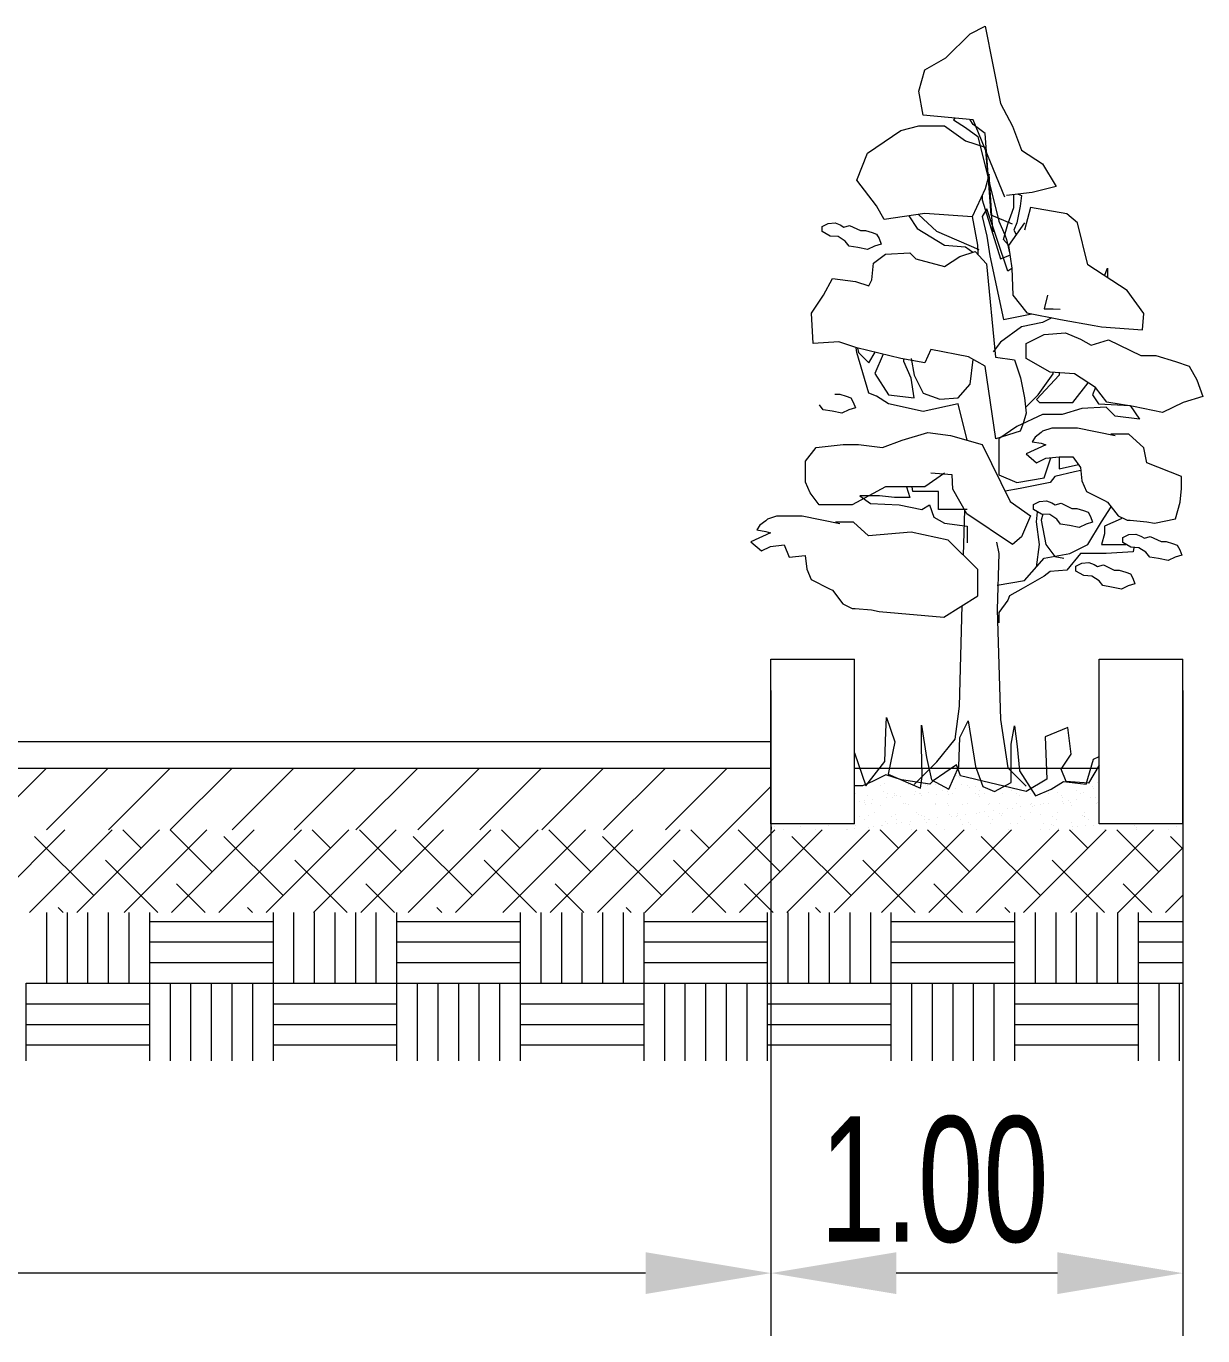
# Model space of a CAD drawing. Header units: millimetres. Extents: x 8819 to 9107, y 8608 to 9040.
# Drawn here: x 8987.75 to 9008.02, y 8680.64 to 8703.19 of the extents above; entities that cross this region are included whole.
import ezdxf

# ---------------------------------------------------------------- set-up
doc = ezdxf.new("R2010")
doc.units = ezdxf.units.MM
doc.layers.add('SECCION CALLES', color=7, linetype='Continuous')
doc.styles.add('STYLUS', font='stylu.ttf')

msp = doc.modelspace()

# ---------------------------------------------------------------- linework, layer by layer
at = {"layer": 'SECCION CALLES', "color": 3, "linetype": 'Continuous', "lineweight": 13}
for p, q in [((9003.595, 8702.647), (9004.012, 8703.063)), ((9004.012, 8703.063), (9004.272, 8703.193)), ((9004.272, 8703.193), (9004.533, 8701.864)), ((9003.231, 8702.439), (9003.595, 8702.647)), ((9003.127, 8702.075), (9003.231, 8702.439)), ((9003.205, 8701.659), (9003.127, 8702.075)), ((9004.533, 8701.864), (9004.741, 8701.473)), ((9004.064, 8701.58), (9003.205, 8701.659)), ((9002.815, 8701.398), (9003.127, 8701.476)), ((9003.127, 8701.476), (9003.569, 8701.476)), ((9003.569, 8701.476), (9003.934, 8701.216)), ((9004.611, 8700.251), (9004.064, 8701.58)), ((9004.741, 8701.473), (9004.897, 8701.057)), ((9002.242, 8701.008), (9002.815, 8701.398)), ((9003.934, 8701.216), (9004.272, 8701.112)), ((9002.06, 8700.54), (9002.242, 8701.008)), ((9004.272, 8701.112), (9004.402, 8699.652)), ((9004.897, 8701.057), (9005.261, 8700.823)), ((9005.261, 8700.823), (9005.496, 8700.433)), ((9002.398, 8700.098), (9002.06, 8700.54)), ((9004.338, 8700.643), (9004.273, 8700.392)), ((9004.402, 8699.652), (9004.338, 8700.643)), ((9004.273, 8700.392), (9004.049, 8699.908)), ((9005.079, 8700.329), (9004.637, 8700.277)), ((9005.496, 8700.433), (9005.079, 8700.329)), ((9002.528, 8699.863), (9002.398, 8700.098)), ((9005.053, 8700.068), (9004.949, 8699.678)), ((9005.678, 8699.964), (9005.053, 8700.068)), ((9003.231, 8699.967), (9002.528, 8699.863)), ((9004.049, 8699.908), (9003.231, 8699.967)), ((9005.86, 8699.808), (9005.678, 8699.964)), ((9001.46, 8699.743), (9001.565, 8699.795)), ((9001.46, 8699.656), (9001.46, 8699.743)), ((9001.6, 8699.578), (9001.46, 8699.656)), ((9001.565, 8699.795), (9001.686, 8699.804)), ((9001.686, 8699.804), (9001.773, 8699.769)), ((9001.773, 8699.769), (9001.834, 8699.734)), ((9001.834, 8699.734), (9001.935, 8699.763)), ((9001.935, 8699.763), (9002.121, 8699.673)), ((9002.121, 8699.673), (9002.208, 8699.673)), ((9002.208, 8699.673), (9002.321, 8699.639)), ((9002.321, 8699.639), (9002.399, 8699.613)), ((9002.399, 8699.613), (9002.443, 8699.534)), ((9004.949, 8699.808), (9004.673, 8699.417)), ((9006.042, 8699.08), (9005.86, 8699.808)), ((9001.739, 8699.569), (9001.6, 8699.578)), ((9001.86, 8699.49), (9001.739, 8699.569)), ((9001.926, 8699.406), (9001.86, 8699.49)), ((9001.86, 8699.49), (9001.86, 8699.49)), ((9002.078, 8699.381), (9001.926, 8699.406)), ((9002.246, 8699.347), (9002.078, 8699.381)), ((9002.365, 8699.404), (9002.246, 8699.347)), ((9002.478, 8699.439), (9002.365, 8699.404)), ((9002.443, 8699.534), (9002.478, 8699.439)), ((9004.673, 8699.417), (9004.729, 8699.026)), ((9002.346, 8699.109), (9002.554, 8699.265)), ((9002.554, 8699.265), (9002.971, 8699.291)), ((9002.971, 8699.291), (9003.075, 8699.187)), ((9003.075, 8699.187), (9003.569, 8699.057)), ((9003.569, 8699.057), (9003.835, 8699.228)), ((9003.835, 8699.228), (9004.096, 8699.312)), ((9004.096, 8699.312), (9004.291, 8699.098)), ((9002.32, 8698.823), (9002.346, 8699.109)), ((9004.291, 8699.098), (9004.45, 8697.491)), ((9004.729, 8699.026), (9004.748, 8698.561)), ((9006.719, 8698.638), (9006.042, 8699.08)), ((9001.487, 8698.563), (9001.643, 8698.849)), ((9001.643, 8698.849), (9002.034, 8698.797)), ((9002.034, 8698.797), (9002.268, 8698.719)), ((9002.268, 8698.719), (9002.32, 8698.823)), ((9001.279, 8698.25), (9001.487, 8698.563)), ((9004.748, 8698.561), (9004.99, 8698.254)), ((9007.005, 8698.247), (9006.719, 8698.638)), ((9001.305, 8697.73), (9001.279, 8698.25)), ((9004.99, 8698.254), (9005.567, 8698.142)), ((9006.979, 8697.961), (9007.005, 8698.247)), ((9005.567, 8698.142), (9006.146, 8698.039)), ((9006.146, 8698.039), (9006.276, 8698.013)), ((9004.975, 8697.727), (9005.287, 8697.883)), ((9005.287, 8697.883), (9005.652, 8697.909)), ((9005.652, 8697.909), (9005.912, 8697.805)), ((9005.912, 8697.805), (9006.094, 8697.701)), ((9006.276, 8698.013), (9006.979, 8697.961)), ((9001.747, 8697.756), (9001.305, 8697.73)), ((9002.06, 8697.652), (9001.747, 8697.756)), ((9002.815, 8697.47), (9002.06, 8697.652)), ((9003.335, 8697.626), (9003.231, 8697.392)), ((9003.986, 8697.496), (9003.335, 8697.626)), ((9004.975, 8697.467), (9004.975, 8697.727)), ((9006.094, 8697.701), (9006.396, 8697.789)), ((9006.396, 8697.789), (9006.953, 8697.519)), ((9003.231, 8697.392), (9002.815, 8697.47)), ((9003.231, 8697.392), (9003.231, 8697.392)), ((9004.272, 8697.34), (9003.986, 8697.496)), ((9004.45, 8697.491), (9004.776, 8697.444)), ((9004.776, 8697.444), (9004.878, 8697.137)), ((9005.391, 8697.233), (9004.975, 8697.467)), ((9006.953, 8697.519), (9007.213, 8697.519)), ((9007.213, 8697.519), (9007.552, 8697.415)), ((9007.552, 8697.415), (9007.786, 8697.337)), ((9004.454, 8696.088), (9004.272, 8697.34)), ((9004.878, 8697.137), (9004.949, 8696.791)), ((9005.808, 8697.207), (9005.391, 8697.233)), ((9006.172, 8696.97), (9005.808, 8697.207)), ((9007.786, 8697.337), (9007.916, 8697.103)), ((9006.368, 8696.719), (9006.172, 8696.97)), ((9006.172, 8696.97), (9006.172, 8696.97)), ((9007.916, 8697.103), (9008.02, 8696.817)), ((9001.482, 8696.588), (9001.417, 8696.672)), ((9001.417, 8696.672), (9001.417, 8696.672)), ((9001.681, 8696.855), (9001.765, 8696.855)), ((9001.765, 8696.855), (9001.878, 8696.82)), ((9001.878, 8696.82), (9001.956, 8696.794)), ((9001.956, 8696.794), (9001.999, 8696.716)), ((9001.999, 8696.716), (9002.034, 8696.62)), ((9004.949, 8696.791), (9004.975, 8696.53)), ((9006.824, 8696.644), (9006.368, 8696.719)), ((9007.682, 8696.712), (9007.327, 8696.542)), ((9008.02, 8696.817), (9007.682, 8696.712)), ((9001.634, 8696.563), (9001.482, 8696.588)), ((9001.802, 8696.529), (9001.634, 8696.563)), ((9001.921, 8696.586), (9001.802, 8696.529)), ((9002.034, 8696.62), (9001.921, 8696.586)), ((9004.975, 8696.53), (9004.923, 8696.348)), ((9007.327, 8696.542), (9006.824, 8696.644)), ((9004.871, 8696.218), (9004.454, 8696.088)), ((9004.923, 8696.348), (9004.871, 8696.218)), ((9005.261, 8696.218), (9005.235, 8696.192)), ((9005.417, 8696.27), (9005.261, 8696.218)), ((9005.496, 8696.27), (9005.417, 8696.27)), ((9005.86, 8696.27), (9005.496, 8696.27)), ((9006.511, 8696.14), (9005.86, 8696.27)), ((9001.357, 8695.935), (9001.825, 8695.987)), ((9001.825, 8695.987), (9002.086, 8695.987)), ((9002.086, 8695.987), (9002.502, 8695.935)), ((9002.502, 8695.935), (9002.841, 8696.065)), ((9002.841, 8696.065), (9003.283, 8696.195)), ((9003.283, 8696.195), (9003.674, 8696.143)), ((9003.674, 8696.143), (9004.22, 8695.987)), ((9004.22, 8695.987), (9004.702, 8695.008)), ((9005.131, 8696.114), (9005.079, 8696.036)), ((9005.079, 8696.036), (9005.235, 8696.01)), ((9005.235, 8696.192), (9005.131, 8696.114)), ((9005.235, 8696.01), (9005.313, 8695.984)), ((9006.511, 8696.166), (9006.433, 8696.166)), ((9006.745, 8696.166), (9006.511, 8696.166)), ((9007.005, 8695.932), (9006.745, 8696.166)), ((9001.175, 8695.701), (9001.357, 8695.935)), ((9005.313, 8695.984), (9004.975, 8695.828)), ((9004.975, 8695.828), (9005.157, 8695.672)), ((9005.313, 8695.75), (9005.548, 8695.776)), ((9005.548, 8695.776), (9005.782, 8695.776)), ((9005.782, 8695.776), (9005.912, 8695.594)), ((9007.057, 8695.672), (9007.005, 8695.932)), ((9001.175, 8695.493), (9001.175, 8695.701)), ((9005.157, 8695.672), (9005.313, 8695.75)), ((9005.912, 8695.594), (9005.938, 8695.36)), ((9007.656, 8695.438), (9007.057, 8695.672)), ((9001.175, 8695.337), (9001.175, 8695.493)), ((9001.253, 8695.155), (9001.175, 8695.337)), ((9003.569, 8695.493), (9003.231, 8695.259)), ((9003.7, 8695.467), (9003.335, 8695.493)), ((9003.716, 8695.221), (9003.7, 8695.467)), ((9005.938, 8695.36), (9006.016, 8695.178)), ((9007.656, 8695.23), (9007.656, 8695.438)), ((9001.409, 8694.946), (9001.253, 8695.155)), ((9002.268, 8695.103), (9001.982, 8694.946)), ((9002.554, 8695.259), (9002.268, 8695.103)), ((9003.231, 8695.259), (9002.554, 8695.259)), ((9003.956, 8694.795), (9003.716, 8695.221)), ((9006.016, 8695.178), (9006.329, 8695.021)), ((9007.63, 8694.995), (9007.656, 8695.23)), ((9001.982, 8694.946), (9001.409, 8694.946)), ((9004.702, 8695.008), (9005.053, 8694.761)), ((9005.104, 8694.955), (9005.208, 8695.007)), ((9005.104, 8694.868), (9005.104, 8694.955)), ((9005.243, 8694.789), (9005.104, 8694.868)), ((9005.208, 8695.007), (9005.33, 8695.015)), ((9005.33, 8695.015), (9005.417, 8694.981)), ((9005.417, 8694.981), (9005.478, 8694.946)), ((9005.478, 8694.946), (9005.579, 8694.975)), ((9005.579, 8694.975), (9005.765, 8694.885)), ((9005.765, 8694.885), (9005.852, 8694.885)), ((9005.852, 8694.885), (9005.965, 8694.85)), ((9006.329, 8695.021), (9006.381, 8694.995)), ((9006.381, 8694.995), (9006.563, 8694.761)), ((9007.552, 8694.709), (9007.63, 8694.995)), ((9000.493, 8694.674), (9000.389, 8694.596)), ((9000.519, 8694.7), (9000.493, 8694.674)), ((9000.675, 8694.752), (9000.519, 8694.7)), ((9000.753, 8694.752), (9000.675, 8694.752)), ((9001.118, 8694.752), (9000.753, 8694.752)), ((9001.769, 8694.622), (9001.118, 8694.752)), ((9001.769, 8694.648), (9001.69, 8694.648)), ((9002.003, 8694.648), (9001.769, 8694.648)), ((9002.263, 8694.414), (9002.003, 8694.648)), ((9004.741, 8694.267), (9003.956, 8694.795)), ((9005.053, 8694.761), (9004.897, 8694.397)), ((9005.382, 8694.781), (9005.243, 8694.789)), ((9005.504, 8694.702), (9005.382, 8694.781)), ((9005.569, 8694.618), (9005.504, 8694.702)), ((9005.504, 8694.702), (9005.504, 8694.702)), ((9005.965, 8694.85), (9006.043, 8694.824)), ((9006.121, 8694.65), (9006.008, 8694.616)), ((9006.043, 8694.824), (9006.087, 8694.746)), ((9006.087, 8694.746), (9006.121, 8694.65)), ((9006.563, 8694.761), (9006.719, 8694.683)), ((9006.719, 8694.683), (9006.771, 8694.683)), ((9006.771, 8694.683), (9007.057, 8694.657)), ((9007.057, 8694.657), (9007.187, 8694.631)), ((9007.187, 8694.631), (9007.552, 8694.709)), ((9000.571, 8694.466), (9000.233, 8694.31)), ((9000.389, 8694.596), (9000.337, 8694.518)), ((9000.337, 8694.518), (9000.493, 8694.492)), ((9000.493, 8694.492), (9000.571, 8694.466)), ((9002.997, 8694.476), (9002.263, 8694.414)), ((9003.636, 8694.343), (9002.997, 8694.476)), ((9005.722, 8694.593), (9005.569, 8694.618)), ((9005.89, 8694.559), (9005.722, 8694.593)), ((9006.008, 8694.616), (9005.89, 8694.559)), ((9006.641, 8694.385), (9006.745, 8694.437)), ((9006.745, 8694.437), (9006.867, 8694.445)), ((9006.867, 8694.445), (9006.954, 8694.411)), ((9006.954, 8694.411), (9007.015, 8694.376)), ((9000.233, 8694.31), (9000.415, 8694.154)), ((9000.415, 8694.154), (9000.571, 8694.232)), ((9000.571, 8694.232), (9000.805, 8694.258)), ((9000.805, 8694.258), (9000.892, 8694.05)), ((9004.143, 8693.837), (9003.636, 8694.343)), ((9004.897, 8694.397), (9004.741, 8694.267)), ((9006.641, 8694.298), (9006.641, 8694.385)), ((9006.78, 8694.219), (9006.641, 8694.298)), ((9006.919, 8694.211), (9006.78, 8694.219)), ((9007.041, 8694.132), (9006.919, 8694.211)), ((9007.015, 8694.376), (9007.115, 8694.405)), ((9007.115, 8694.405), (9007.301, 8694.315)), ((9007.301, 8694.315), (9007.388, 8694.315)), ((9007.388, 8694.315), (9007.501, 8694.28)), ((9007.501, 8694.28), (9007.58, 8694.254)), ((9007.58, 8694.254), (9007.623, 8694.176)), ((9000.892, 8694.05), (9001.17, 8694.076)), ((9001.17, 8694.076), (9001.196, 8693.842)), ((9007.106, 8694.048), (9007.041, 8694.132)), ((9007.041, 8694.132), (9007.041, 8694.132)), ((9007.258, 8694.023), (9007.106, 8694.048)), ((9007.426, 8693.989), (9007.258, 8694.023)), ((9007.545, 8694.046), (9007.426, 8693.989)), ((9007.658, 8694.08), (9007.545, 8694.046)), ((9007.623, 8694.176), (9007.658, 8694.08)), ((9001.196, 8693.842), (9001.274, 8693.66)), ((9004.143, 8693.384), (9004.143, 8693.837)), ((9005.833, 8693.894), (9005.937, 8693.946)), ((9005.833, 8693.807), (9005.833, 8693.894)), ((9005.972, 8693.729), (9005.833, 8693.807)), ((9005.937, 8693.946), (9006.059, 8693.955)), ((9006.059, 8693.955), (9006.146, 8693.92)), ((9006.146, 8693.92), (9006.207, 8693.885)), ((9006.207, 8693.885), (9006.307, 8693.914)), ((9006.307, 8693.914), (9006.494, 8693.824)), ((9006.494, 8693.824), (9006.58, 8693.824)), ((9006.58, 8693.824), (9006.694, 8693.789)), ((9006.694, 8693.789), (9006.772, 8693.763)), ((9006.772, 8693.763), (9006.815, 8693.685)), ((9001.274, 8693.66), (9001.586, 8693.504)), ((9006.111, 8693.72), (9005.972, 8693.729)), ((9006.233, 8693.641), (9006.111, 8693.72)), ((9006.298, 8693.557), (9006.233, 8693.641)), ((9006.233, 8693.641), (9006.233, 8693.641)), ((9006.45, 8693.532), (9006.298, 8693.557)), ((9006.618, 8693.498), (9006.45, 8693.532)), ((9006.737, 8693.555), (9006.618, 8693.498)), ((9006.85, 8693.589), (9006.737, 8693.555)), ((9006.815, 8693.685), (9006.85, 8693.589)), ((9001.586, 8693.504), (9001.638, 8693.478)), ((9001.638, 8693.478), (9001.821, 8693.243)), ((9003.557, 8693.011), (9004.143, 8693.384)), ((9001.821, 8693.243), (9001.977, 8693.165)), ((9001.977, 8693.165), (9002.029, 8693.165)), ((9002.029, 8693.165), (9002.315, 8693.139)), ((9002.315, 8693.139), (9002.445, 8693.113)), ((9002.445, 8693.113), (9003.557, 8693.011))]:
    msp.add_line(p, q, dxfattribs=at)
at = {"layer": 'SECCION CALLES', "linetype": 'Continuous', "lineweight": 13}
for p, q in [((9003.749, 8701.609), (9003.726, 8701.58)), ((9003.726, 8701.58), (9003.934, 8701.45)), ((9003.934, 8701.45), (9004.142, 8701.294)), ((9004.012, 8701.58), (9004.004, 8701.586)), ((9004.064, 8701.502), (9004.012, 8701.58)), ((9004.272, 8701.346), (9004.064, 8701.502)), ((9004.142, 8701.294), (9004.506, 8699.834)), ((9004.376, 8699.938), (9004.272, 8701.346)), ((9004.22, 8700.278), (9004.22, 8700.202)), ((9004.767, 8700.068), (9004.767, 8700.292)), ((9004.838, 8700.3), (9004.897, 8700.277)), ((9004.897, 8700.277), (9004.871, 8700.095)), ((9004.22, 8700.202), (9004.533, 8699.184)), ((9004.663, 8699.782), (9004.767, 8700.068)), ((9004.871, 8700.095), (9004.819, 8699.808)), ((9002.955, 8699.927), (9003.101, 8699.707)), ((9003.439, 8699.655), (9003.121, 8699.951)), ((9004.142, 8699.421), (9004.054, 8699.917)), ((9004.298, 8700.046), (9004.22, 8699.915)), ((9004.22, 8699.915), (9004.298, 8699.577)), ((9004.663, 8698.976), (9004.298, 8700.046)), ((9004.741, 8699.782), (9004.376, 8699.938)), ((9004.506, 8699.834), (9004.611, 8699.6)), ((9003.101, 8699.707), (9003.569, 8699.421)), ((9004.168, 8699.343), (9003.439, 8699.655)), ((9004.585, 8699.522), (9004.663, 8699.782)), ((9004.611, 8699.6), (9004.637, 8699.522)), ((9004.819, 8699.808), (9004.767, 8699.678)), ((9004.767, 8699.678), (9004.804, 8699.603)), ((9003.569, 8699.421), (9003.934, 8699.395)), ((9003.934, 8699.395), (9004.06, 8699.301)), ((9004.15, 8699.253), (9004.142, 8699.421)), ((9004.298, 8699.577), (9004.35, 8699.239)), ((9004.675, 8699.42), (9004.585, 8699.522)), ((9004.637, 8699.522), (9004.689, 8699.288)), ((9004.35, 8699.239), (9004.585, 8698.143)), ((9004.533, 8699.184), (9004.697, 8699.252)), ((9004.729, 8699.02), (9004.663, 8698.976)), ((9006.327, 8698.894), (9006.381, 8699.028)), ((9006.381, 8699.028), (9006.381, 8698.872)), ((9006.381, 8698.872), (9006.382, 8698.858)), ((9005.342, 8698.562), (9005.287, 8698.325)), ((9005.287, 8698.325), (9005.444, 8698.325)), ((9005.444, 8698.325), (9005.56, 8698.318)), ((9004.585, 8698.143), (9005.077, 8698.237)), ((9005.261, 8698.091), (9004.897, 8698.013)), ((9005.42, 8698.171), (9005.261, 8698.091)), ((9004.897, 8698.013), (9004.533, 8697.753)), ((9002.06, 8697.574), (9002.05, 8697.655)), ((9002.268, 8696.872), (9002.06, 8697.574)), ((9002.073, 8697.649), (9002.086, 8697.574)), ((9002.086, 8697.574), (9002.268, 8697.392)), ((9002.268, 8697.392), (9002.375, 8697.576)), ((9004.533, 8697.753), (9004.411, 8697.583)), ((9002.515, 8697.542), (9002.372, 8697.21)), ((9002.867, 8697.418), (9002.867, 8697.47)), ((9002.997, 8697.132), (9002.867, 8697.418)), ((9002.995, 8697.47), (9003.049, 8697.184)), ((9004.012, 8697.028), (9004.062, 8697.454)), ((9002.372, 8697.21), (9002.606, 8696.846)), ((9003.049, 8696.794), (9002.997, 8697.132)), ((9003.049, 8697.184), (9003.205, 8696.872)), ((9005.548, 8697.181), (9005.157, 8696.764)), ((9005.183, 8696.843), (9005.444, 8697.207)), ((9005.444, 8697.207), (9005.444, 8697.23)), ((9005.548, 8697.223), (9005.548, 8697.181)), ((9003.804, 8696.794), (9004.012, 8697.028)), ((9005.782, 8696.712), (9006.046, 8697.052)), ((9006.171, 8696.97), (9006.12, 8696.843)), ((9002.398, 8696.82), (9002.268, 8696.872)), ((9002.606, 8696.689), (9002.398, 8696.82)), ((9002.606, 8696.846), (9003.049, 8696.794)), ((9003.205, 8696.559), (9002.606, 8696.689)), ((9003.205, 8696.872), (9003.491, 8696.768)), ((9003.804, 8696.689), (9003.205, 8696.559)), ((9003.491, 8696.768), (9003.804, 8696.794)), ((9003.96, 8696.065), (9003.804, 8696.689)), ((9004.966, 8696.625), (9005.183, 8696.843)), ((9005.157, 8696.764), (9005.209, 8696.712)), ((9005.209, 8696.712), (9005.782, 8696.712)), ((9006.12, 8696.843), (9006.224, 8696.686)), ((9006.224, 8696.686), (9006.771, 8696.66)), ((9005.261, 8696.504), (9004.819, 8696.296)), ((9005.6, 8696.504), (9005.261, 8696.504)), ((9005.938, 8696.608), (9005.6, 8696.504)), ((9006.355, 8696.634), (9005.938, 8696.608)), ((9006.511, 8696.478), (9006.355, 8696.634)), ((9006.927, 8696.426), (9006.511, 8696.478)), ((9006.771, 8696.66), (9006.927, 8696.426)), ((9004.819, 8696.296), (9004.506, 8696.088)), ((9003.96, 8696.061), (9003.96, 8696.065)), ((9004.506, 8696.088), (9004.506, 8695.724)), ((9005.548, 8695.776), (9005.548, 8695.568)), ((9004.506, 8695.724), (9004.506, 8695.464)), ((9005.287, 8695.412), (9005.403, 8695.76)), ((9005.548, 8695.568), (9005.876, 8695.644)), ((9005.918, 8695.538), (9005.808, 8695.516)), ((9004.506, 8695.464), (9004.819, 8695.334)), ((9004.819, 8695.334), (9005.287, 8695.412)), ((9005.391, 8695.334), (9004.871, 8695.23)), ((9005.47, 8695.438), (9005.391, 8695.334)), ((9005.808, 8695.516), (9005.47, 8695.438)), ((9002.45, 8695.103), (9002.112, 8695.103)), ((9002.112, 8695.103), (9002.294, 8694.972)), ((9002.71, 8695.077), (9002.45, 8695.103)), ((9002.915, 8695.259), (9002.971, 8695.077)), ((9003.023, 8695.181), (9003.014, 8695.259)), ((9003.465, 8695.181), (9003.023, 8695.181)), ((9003.465, 8694.868), (9003.465, 8695.181)), ((9004.871, 8695.23), (9004.614, 8695.187)), ((9002.294, 8694.972), (9002.789, 8694.946)), ((9002.971, 8695.077), (9002.71, 8695.077)), ((9002.789, 8694.946), (9003.179, 8694.868)), ((9003.179, 8694.868), (9003.309, 8694.946)), ((9003.309, 8694.946), (9003.387, 8694.738)), ((9003.96, 8694.868), (9003.465, 8694.868)), ((9006.276, 8694.657), (9006.442, 8694.917)), ((9003.387, 8694.738), (9003.569, 8694.634)), ((9003.569, 8694.634), (9003.96, 8694.582)), ((9003.9, 8694.079), (9003.922, 8694.857)), ((9005.157, 8694.657), (9005.173, 8694.829)), ((9005.209, 8694.267), (9005.157, 8694.657)), ((9005.262, 8694.788), (9005.235, 8694.683)), ((9005.235, 8694.683), (9005.313, 8694.267)), ((9006.042, 8694.267), (9006.276, 8694.657)), ((9006.615, 8694.709), (9006.329, 8694.579)), ((9006.617, 8694.734), (9006.615, 8694.709)), ((9003.96, 8694.582), (9003.96, 8694.296)), ((9006.329, 8694.449), (9006.276, 8694.267)), ((9006.329, 8694.579), (9006.329, 8694.449)), ((9004.463, 8694.305), (9004.506, 8694.111)), ((9005.157, 8693.877), (9005.209, 8694.267)), ((9005.313, 8694.267), (9005.47, 8694.059)), ((9005.73, 8694.111), (9006.042, 8694.267)), ((9006.276, 8694.267), (9006.407, 8694.267)), ((9006.407, 8694.267), (9006.693, 8694.267)), ((9006.693, 8694.267), (9006.694, 8694.268)), ((9006.831, 8694.216), (9006.823, 8694.137)), ((9004.506, 8694.111), (9004.48, 8693.148)), ((9004.949, 8693.643), (9005.287, 8694.033)), ((9005.287, 8694.033), (9005.73, 8694.111)), ((9005.47, 8694.059), (9005.626, 8694.033)), ((9005.912, 8694.111), (9005.678, 8693.825)), ((9006.355, 8694.111), (9005.912, 8694.111)), ((9006.823, 8694.137), (9006.355, 8694.111)), ((9005.391, 8693.799), (9005.287, 8693.721)), ((9005.678, 8693.825), (9005.391, 8693.799)), ((9004.48, 8693.565), (9004.949, 8693.643)), ((9004.923, 8693.512), (9004.689, 8693.382)), ((9005.287, 8693.721), (9004.923, 8693.512)), ((9004.663, 8693.304), (9004.506, 8693.096)), ((9004.689, 8693.382), (9004.663, 8693.304)), ((9003.83, 8691.483), (9003.877, 8693.215)), ((9004.48, 8693.148), (9004.533, 8691.249)), ((9004.506, 8693.096), (9004.506, 8692.914)), ((9000.579, 8692.292), (9002.021, 8692.292)), ((9000.579, 8689.454), (9000.579, 8692.292)), ((9002.021, 8689.454), (9002.021, 8692.292)), ((9006.234, 8692.292), (9007.676, 8692.292)), ((9006.234, 8689.454), (9006.234, 8692.292)), ((9007.676, 8689.454), (9007.676, 8692.292)), ((9000.579, 8691.752), (9000.579, 8680.635)), ((9007.676, 8691.752), (9007.676, 8680.635)), ((9003.752, 8690.911), (9003.83, 8691.483)), ((9002.558, 8691.041), (9002.572, 8691.284)), ((9002.572, 8691.284), (9002.715, 8690.869)), ((9002.543, 8690.526), (9002.558, 8691.041)), ((9003.173, 8690.784), (9003.173, 8691.156)), ((9003.173, 8691.156), (9003.259, 8690.597)), ((9003.832, 8690.941), (9003.975, 8691.227)), ((9003.975, 8691.227), (9004.104, 8690.44)), ((9004.533, 8691.249), (9004.663, 8690.417)), ((9004.719, 8690.826), (9004.777, 8691.141)), ((9004.777, 8691.141), (9004.82, 8690.784)), ((9005.693, 8691.113), (9005.306, 8690.955)), ((9005.75, 8690.655), (9005.693, 8691.113)), ((9002.715, 8690.869), (9002.601, 8690.311)), ((9003.439, 8690.521), (9003.752, 8690.911)), ((9003.818, 8690.44), (9003.832, 8690.941)), ((9004.719, 8690.168), (9004.719, 8690.826)), ((9005.306, 8690.955), (9005.335, 8690.225)), ((9002.021, 8690.678), (9002.214, 8690.111)), ((9003.188, 8690.268), (9003.173, 8690.784)), ((9003.259, 8690.597), (9003.345, 8690.211)), ((9004.82, 8690.784), (9004.863, 8690.369)), ((9005.578, 8690.397), (9005.75, 8690.655)), ((9006.137, 8690.569), (9006.234, 8690.613)), ((8961.545, 8690.412), (9000.579, 8690.412)), ((9002.021, 8690.412), (9006.234, 8690.412)), ((9002.214, 8690.111), (9002.543, 8690.526)), ((9003.049, 8690.13), (9003.439, 8690.521)), ((9003.775, 8690.469), (9003.374, 8690.197)), ((9003.646, 8690.054), (9003.818, 8690.44)), ((9003.846, 8690.283), (9003.775, 8690.469)), ((9004.104, 8690.44), (9004.233, 8690.097)), ((9004.663, 8690.417), (9004.975, 8690.104)), ((9004.863, 8690.369), (9005.135, 8689.939)), ((9005.664, 8690.182), (9005.578, 8690.397)), ((9006.008, 8690.14), (9006.137, 8690.569)), ((9006.234, 8690.466), (9006.051, 8690.154)), ((9000.579, 8690.333), (9000.579, 8680.635)), ((9002.329, 8690.182), (9002.157, 8690.111)), ((9002.558, 8690.297), (9002.329, 8690.182)), ((9002.83, 8690.211), (9002.558, 8690.297)), ((9002.601, 8690.311), (9003.159, 8690.068)), ((9003.316, 8690.14), (9002.83, 8690.211)), ((9003.159, 8690.068), (9003.188, 8690.268)), ((9003.374, 8690.197), (9003.316, 8690.14)), ((9003.345, 8690.211), (9003.646, 8690.054)), ((9004.977, 8690.011), (9003.846, 8690.283)), ((9004.433, 8690.011), (9004.719, 8690.168)), ((9005.335, 8690.225), (9004.977, 8690.011)), ((9005.407, 8690.054), (9005.621, 8690.182)), ((9005.621, 8690.182), (9006.008, 8690.14)), ((9006.051, 8690.154), (9005.664, 8690.182)), ((9002.157, 8690.111), (9002.021, 8690.111)), ((9004.233, 8690.097), (9004.433, 8690.011)), ((9005.135, 8689.939), (9005.407, 8690.054)), ((9000.579, 8689.454), (9000.584, 8689.357)), ((9002.021, 8689.454), (9000.579, 8689.454)), ((9007.676, 8689.454), (9006.234, 8689.454)), ((9007.676, 8689.454), (9007.676, 8689.348)), ((9002.776, 8689.033), (9002.461, 8689.348)), ((9006.038, 8689.033), (9005.723, 8689.348)), ((9007.676, 8689.026), (9007.465, 8689.237)), ((8998.419, 8681.715), (8963.705, 8681.715)), ((9005.516, 8681.715), (9002.739, 8681.715))]:
    msp.add_line(p, q, dxfattribs=at)
at = {"layer": 'SECCION CALLES', "color": 7, "linetype": 'Continuous', "lineweight": 13}
msp.add_line((8961.545, 8690.873), (9000.579, 8690.873), dxfattribs=at)
at = {"layer": 'SECCION CALLES', "color": 0, "linetype": 'Continuous', "lineweight": 13}
for p, q in [((8987.032, 8689.348), (8988.096, 8690.412)), ((8988.098, 8689.348), (8989.163, 8690.412)), ((8989.165, 8689.348), (8990.229, 8690.412)), ((8990.231, 8689.348), (8991.296, 8690.412)), ((8991.297, 8689.348), (8992.362, 8690.412)), ((8992.364, 8689.348), (8993.428, 8690.412)), ((8993.43, 8689.348), (8994.495, 8690.412)), ((8994.497, 8689.348), (8995.561, 8690.412)), ((8995.563, 8689.348), (8996.628, 8690.412)), ((8996.63, 8689.348), (8997.694, 8690.412)), ((8997.696, 8689.348), (8998.761, 8690.412)), ((8998.762, 8689.348), (8999.827, 8690.412)), ((9002.541, 8690.142), (9002.541, 8690.142)), ((9002.722, 8690.242), (9002.722, 8690.242)), ((9002.943, 8690.124), (9002.943, 8690.124)), ((9003.251, 8690.136), (9003.251, 8690.136)), ((9003.407, 8690.13), (9003.407, 8690.13)), ((9003.784, 8690.292), (9003.784, 8690.292)), ((9003.817, 8690.262), (9003.817, 8690.262)), ((9003.828, 8690.244), (9003.828, 8690.244)), ((9003.861, 8690.128), (9003.861, 8690.128)), ((9005.738, 8690.166), (9005.738, 8690.166)), ((9006.202, 8690.172), (9006.202, 8690.172)), ((8999.829, 8689.348), (9000.579, 8690.098)), ((9002.044, 8689.968), (9002.044, 8689.968)), ((9002.25, 8689.943), (9002.25, 8689.943)), ((9002.463, 8690.107), (9002.463, 8690.107)), ((9002.522, 8690.017), (9002.522, 8690.017)), ((9002.576, 8689.9), (9002.576, 8689.9)), ((9002.596, 8689.969), (9002.596, 8689.969)), ((9002.669, 8689.912), (9002.669, 8689.912)), ((9002.714, 8689.949), (9002.714, 8689.949)), ((9002.717, 8689.98), (9002.717, 8689.98)), ((9002.75, 8689.95), (9002.75, 8689.95)), ((9002.813, 8689.931), (9002.813, 8689.931)), ((9003.054, 8689.963), (9003.054, 8689.963)), ((9003.074, 8690.018), (9003.074, 8690.018)), ((9003.146, 8689.975), (9003.146, 8689.975)), ((9003.149, 8689.97), (9003.149, 8689.97)), ((9003.168, 8689.947), (9003.168, 8689.947)), ((9003.284, 8690.106), (9003.284, 8690.106)), ((9003.291, 8689.994), (9003.291, 8689.994)), ((9003.438, 8689.965), (9003.438, 8689.965)), ((9003.532, 8690.026), (9003.532, 8690.026)), ((9003.624, 8690.038), (9003.624, 8690.038)), ((9003.627, 8690.019), (9003.627, 8690.019)), ((9003.647, 8689.964), (9003.647, 8689.964)), ((9003.701, 8689.971), (9003.701, 8689.971)), ((9003.768, 8690.057), (9003.768, 8690.057)), ((9003.971, 8690.12), (9003.971, 8690.12)), ((9004.009, 8690.088), (9004.009, 8690.088)), ((9004.102, 8690.101), (9004.102, 8690.101)), ((9004.111, 8689.97), (9004.111, 8689.97)), ((9004.148, 8689.958), (9004.148, 8689.958)), ((9004.179, 8690.02), (9004.179, 8690.02)), ((9004.181, 8689.929), (9004.181, 8689.929)), ((9004.254, 8689.972), (9004.254, 8689.972)), ((9004.565, 8689.968), (9004.565, 8689.968)), ((9004.732, 8690.021), (9004.732, 8690.021)), ((9004.807, 8689.973), (9004.807, 8689.973)), ((9004.868, 8689.943), (9004.868, 8689.943)), ((9005.045, 8689.985), (9005.045, 8689.985)), ((9005.359, 8689.974), (9005.359, 8689.974)), ((9005.509, 8689.991), (9005.509, 8689.991)), ((9005.578, 8689.937), (9005.578, 8689.937)), ((9005.611, 8689.907), (9005.611, 8689.907)), ((9005.837, 8690.023), (9005.837, 8690.023)), ((9005.912, 8689.975), (9005.912, 8689.975)), ((9005.963, 8689.989), (9005.963, 8689.989)), ((9006.083, 8689.902), (9006.083, 8689.902)), ((9006.112, 8690.092), (9006.112, 8690.092)), ((9006.144, 8690.062), (9006.144, 8690.062)), ((9006.175, 8689.914), (9006.175, 8689.914)), ((9002.099, 8689.837), (9002.099, 8689.837)), ((9002.184, 8689.825), (9002.184, 8689.825)), ((9002.191, 8689.849), (9002.191, 8689.849)), ((9002.217, 8689.795), (9002.217, 8689.795)), ((9002.313, 8689.797), (9002.313, 8689.797)), ((9002.335, 8689.868), (9002.335, 8689.868)), ((9002.475, 8689.765), (9002.475, 8689.765)), ((9002.866, 8689.798), (9002.866, 8689.798)), ((9002.905, 8689.809), (9002.905, 8689.809)), ((9002.954, 8689.783), (9002.954, 8689.783)), ((9003.418, 8689.799), (9003.418, 8689.799)), ((9003.418, 8689.788), (9003.418, 8689.788)), ((9003.614, 8689.803), (9003.614, 8689.803)), ((9003.647, 8689.773), (9003.647, 8689.773)), ((9003.872, 8689.786), (9003.872, 8689.786)), ((9003.971, 8689.8), (9003.971, 8689.8)), ((9004.335, 8689.787), (9004.335, 8689.787)), ((9004.351, 8689.804), (9004.351, 8689.804)), ((9004.409, 8689.682), (9004.409, 8689.682)), ((9004.523, 8689.801), (9004.523, 8689.801)), ((9004.65, 8689.713), (9004.65, 8689.713)), ((9004.743, 8689.726), (9004.743, 8689.726)), ((9004.816, 8689.809), (9004.816, 8689.809)), ((9004.887, 8689.745), (9004.887, 8689.745)), ((9005.045, 8689.781), (9005.045, 8689.781)), ((9005.076, 8689.802), (9005.076, 8689.802)), ((9005.078, 8689.751), (9005.078, 8689.751)), ((9005.128, 8689.776), (9005.128, 8689.776)), ((9005.22, 8689.789), (9005.22, 8689.789)), ((9005.27, 8689.807), (9005.27, 8689.807)), ((9005.365, 8689.808), (9005.365, 8689.808)), ((9005.606, 8689.839), (9005.606, 8689.839)), ((9005.628, 8689.803), (9005.628, 8689.803)), ((9005.698, 8689.851), (9005.698, 8689.851)), ((9005.749, 8689.825), (9005.749, 8689.825)), ((9005.765, 8689.765), (9005.765, 8689.765)), ((9005.842, 8689.87), (9005.842, 8689.87)), ((9006.181, 8689.804), (9006.181, 8689.804)), ((9006.213, 8689.83), (9006.213, 8689.83)), ((9002.112, 8689.572), (9002.112, 8689.572)), ((9002.187, 8689.524), (9002.187, 8689.524)), ((9002.261, 8689.601), (9002.261, 8689.601)), ((9002.371, 8689.653), (9002.371, 8689.653)), ((9002.548, 8689.491), (9002.548, 8689.491)), ((9002.58, 8689.461), (9002.58, 8689.461)), ((9002.665, 8689.573), (9002.665, 8689.573)), ((9002.725, 8689.607), (9002.725, 8689.607)), ((9002.74, 8689.525), (9002.74, 8689.525)), ((9002.74, 8689.462), (9002.74, 8689.462)), ((9002.832, 8689.474), (9002.832, 8689.474)), ((9002.977, 8689.493), (9002.977, 8689.493)), ((9003.081, 8689.647), (9003.081, 8689.647)), ((9003.114, 8689.617), (9003.114, 8689.617)), ((9003.179, 8689.605), (9003.179, 8689.605)), ((9003.217, 8689.574), (9003.217, 8689.574)), ((9003.218, 8689.525), (9003.218, 8689.525)), ((9003.268, 8689.476), (9003.268, 8689.476)), ((9003.292, 8689.526), (9003.292, 8689.526)), ((9003.31, 8689.537), (9003.31, 8689.537)), ((9003.429, 8689.447), (9003.429, 8689.447)), ((9003.454, 8689.556), (9003.454, 8689.556)), ((9003.658, 8689.622), (9003.658, 8689.622)), ((9003.695, 8689.588), (9003.695, 8689.588)), ((9003.77, 8689.575), (9003.77, 8689.575)), ((9003.787, 8689.6), (9003.787, 8689.6)), ((9003.802, 8689.631), (9003.802, 8689.631)), ((9003.845, 8689.527), (9003.845, 8689.527)), ((9003.932, 8689.619), (9003.932, 8689.619)), ((9003.978, 8689.47), (9003.978, 8689.47)), ((9004.123, 8689.628), (9004.123, 8689.628)), ((9004.173, 8689.651), (9004.173, 8689.651)), ((9004.265, 8689.663), (9004.265, 8689.663)), ((9004.322, 8689.576), (9004.322, 8689.576)), ((9004.363, 8689.462), (9004.363, 8689.462)), ((9004.397, 8689.528), (9004.397, 8689.528)), ((9004.512, 8689.625), (9004.512, 8689.625)), ((9004.544, 8689.595), (9004.544, 8689.595)), ((9004.577, 8689.626), (9004.577, 8689.626)), ((9004.699, 8689.454), (9004.699, 8689.454)), ((9004.827, 8689.468), (9004.827, 8689.468)), ((9004.875, 8689.577), (9004.875, 8689.577)), ((9004.95, 8689.529), (9004.95, 8689.529)), ((9005.056, 8689.643), (9005.056, 8689.643)), ((9005.232, 8689.61), (9005.232, 8689.61)), ((9005.281, 8689.465), (9005.281, 8689.465)), ((9005.409, 8689.448), (9005.409, 8689.448)), ((9005.428, 8689.578), (9005.428, 8689.578)), ((9005.502, 8689.53), (9005.502, 8689.53)), ((9005.52, 8689.649), (9005.52, 8689.649)), ((9005.76, 8689.483), (9005.76, 8689.483)), ((9005.942, 8689.603), (9005.942, 8689.603)), ((9005.974, 8689.647), (9005.974, 8689.647)), ((9005.975, 8689.573), (9005.975, 8689.573)), ((9005.98, 8689.579), (9005.98, 8689.579)), ((9006.055, 8689.531), (9006.055, 8689.531)), ((9006.225, 8689.489), (9006.225, 8689.489)), ((8986.992, 8687.928), (8988.412, 8689.348)), ((8987.808, 8687.928), (8989.227, 8689.348)), ((8988.912, 8688.217), (8987.893, 8689.237)), ((8988.623, 8687.928), (8990.043, 8689.348)), ((8989.728, 8689.033), (8989.413, 8689.348)), ((8989.439, 8687.928), (8990.858, 8689.348)), ((8990.951, 8688.625), (8990.228, 8689.348)), ((8990.254, 8687.928), (8991.674, 8689.348)), ((8991.07, 8687.928), (8992.489, 8689.348)), ((8992.174, 8688.217), (8991.155, 8689.237)), ((8991.885, 8687.928), (8993.305, 8689.348)), ((8992.99, 8689.033), (8992.675, 8689.348)), ((8992.701, 8687.928), (8994.12, 8689.348)), ((8994.213, 8688.625), (8993.49, 8689.348)), ((8993.516, 8687.928), (8994.936, 8689.348)), ((8994.332, 8687.928), (8995.751, 8689.348)), ((8995.436, 8688.217), (8994.417, 8689.237)), ((8995.147, 8687.928), (8996.567, 8689.348)), ((8996.252, 8689.033), (8995.937, 8689.348)), ((8995.963, 8687.928), (8997.382, 8689.348)), ((8997.475, 8688.625), (8996.752, 8689.348)), ((8996.778, 8687.928), (8998.198, 8689.348)), ((8997.594, 8687.928), (8999.013, 8689.348)), ((8998.698, 8688.217), (8997.679, 8689.237)), ((8998.409, 8687.928), (8999.829, 8689.348)), ((8999.514, 8689.033), (8999.199, 8689.348)), ((8999.225, 8687.928), (9000.644, 8689.348)), ((9000.737, 8688.625), (9000.014, 8689.348)), ((9000.04, 8687.928), (9001.46, 8689.348)), ((9000.584, 8689.357), (9000.584, 8689.357)), ((9000.634, 8689.405), (9000.634, 8689.405)), ((9000.799, 8689.349), (9000.799, 8689.349)), ((9000.856, 8687.928), (9002.275, 8689.348)), ((9001.96, 8688.217), (9000.941, 8689.237)), ((9001.088, 8689.402), (9001.088, 8689.402)), ((9001.351, 8689.35), (9001.351, 8689.35)), ((9001.568, 8689.42), (9001.568, 8689.42)), ((9001.671, 8687.928), (9003.091, 8689.348)), ((9001.877, 8689.348), (9001.877, 8689.348)), ((9001.904, 8689.351), (9001.904, 8689.351)), ((9002.021, 8689.367), (9002.021, 8689.367)), ((9002.032, 8689.426), (9002.032, 8689.426)), ((9002.262, 8689.399), (9002.262, 8689.399)), ((9002.355, 8689.411), (9002.355, 8689.411)), ((9002.456, 8689.352), (9002.456, 8689.352)), ((9002.486, 8689.423), (9002.486, 8689.423)), ((9002.487, 8687.928), (9003.906, 8689.348)), ((9002.499, 8689.43), (9002.499, 8689.43)), ((9002.965, 8689.441), (9002.965, 8689.441)), ((9003.009, 8689.353), (9003.009, 8689.353)), ((9003.999, 8688.625), (9003.276, 8689.348)), ((9003.302, 8687.928), (9004.722, 8689.348)), ((9003.562, 8689.354), (9003.562, 8689.354)), ((9003.883, 8689.444), (9003.883, 8689.444)), ((9004.011, 8689.44), (9004.011, 8689.44)), ((9004.114, 8689.355), (9004.114, 8689.355)), ((9004.118, 8687.928), (9005.537, 8689.348)), ((9005.222, 8688.217), (9004.203, 8689.237)), ((9004.667, 8689.356), (9004.667, 8689.356)), ((9004.933, 8687.928), (9006.353, 8689.348)), ((9005.219, 8689.357), (9005.219, 8689.357)), ((9005.384, 8689.351), (9005.384, 8689.351)), ((9005.441, 8689.418), (9005.441, 8689.418)), ((9005.528, 8689.37), (9005.528, 8689.37)), ((9005.749, 8687.928), (9007.168, 8689.348)), ((9005.769, 8689.401), (9005.769, 8689.401)), ((9005.772, 8689.358), (9005.772, 8689.358)), ((9005.861, 8689.414), (9005.861, 8689.414)), ((9006.006, 8689.433), (9006.006, 8689.433)), ((9006.129, 8689.432), (9006.129, 8689.432)), ((9006.324, 8689.359), (9006.324, 8689.359)), ((9007.261, 8688.625), (9006.538, 8689.348)), ((9006.839, 8689.426), (9006.839, 8689.426)), ((9006.872, 8689.396), (9006.872, 8689.396)), ((9006.877, 8689.36), (9006.877, 8689.36)), ((9007.429, 8689.361), (9007.429, 8689.361)), ((9007.559, 8689.41), (9007.559, 8689.41)), ((9006.564, 8687.928), (9007.676, 8689.04)), ((8990.017, 8687.928), (8989.116, 8688.829)), ((8993.279, 8687.928), (8992.378, 8688.829)), ((8996.541, 8687.928), (8995.64, 8688.829)), ((8999.803, 8687.928), (8998.902, 8688.829)), ((9003.065, 8687.928), (9002.164, 8688.829)), ((9006.327, 8687.928), (9005.426, 8688.829)), ((8990.832, 8687.928), (8990.339, 8688.421)), ((8994.094, 8687.928), (8993.601, 8688.421)), ((8997.356, 8687.928), (8996.863, 8688.421)), ((9000.618, 8687.928), (9000.125, 8688.421)), ((9003.88, 8687.928), (9003.387, 8688.421)), ((9007.142, 8687.928), (9006.649, 8688.421)), ((9007.38, 8687.928), (9007.676, 8688.225)), ((8988.103, 8686.709), (8988.103, 8687.928)), ((8988.386, 8687.928), (8988.301, 8688.013)), ((8988.458, 8686.709), (8988.458, 8687.928)), ((8988.813, 8686.709), (8988.813, 8687.928)), ((8989.168, 8686.709), (8989.168, 8687.928)), ((8989.523, 8686.709), (8989.523, 8687.928)), ((8989.878, 8686.709), (8989.878, 8687.928)), ((8991.648, 8687.928), (8991.563, 8688.013)), ((8992.007, 8686.709), (8992.007, 8687.928)), ((8992.362, 8686.709), (8992.362, 8687.928)), ((8992.717, 8686.709), (8992.717, 8687.928)), ((8993.071, 8686.709), (8993.071, 8687.928)), ((8993.426, 8686.709), (8993.426, 8687.928)), ((8993.781, 8686.709), (8993.781, 8687.928)), ((8994.136, 8686.709), (8994.136, 8687.928)), ((8994.91, 8687.928), (8994.825, 8688.013)), ((8996.265, 8686.709), (8996.265, 8687.928)), ((8996.62, 8686.709), (8996.62, 8687.928)), ((8996.975, 8686.709), (8996.975, 8687.928)), ((8997.33, 8686.709), (8997.33, 8687.928)), ((8997.685, 8686.709), (8997.685, 8687.928)), ((8998.039, 8686.709), (8998.039, 8687.928)), ((8998.172, 8687.928), (8998.087, 8688.013)), ((8998.394, 8686.709), (8998.394, 8687.928)), ((9000.523, 8686.709), (9000.523, 8687.928)), ((9000.878, 8686.709), (9000.878, 8687.928)), ((9001.233, 8686.709), (9001.233, 8687.928)), ((9001.434, 8687.928), (9001.349, 8688.013)), ((9001.588, 8686.709), (9001.588, 8687.928)), ((9001.943, 8686.709), (9001.943, 8687.928)), ((9002.298, 8686.709), (9002.298, 8687.928)), ((9002.653, 8686.709), (9002.653, 8687.928)), ((9004.696, 8687.928), (9004.611, 8688.013)), ((9004.782, 8686.709), (9004.782, 8687.928)), ((9005.137, 8686.709), (9005.137, 8687.928)), ((9005.491, 8686.709), (9005.491, 8687.928)), ((9005.846, 8686.709), (9005.846, 8687.928)), ((9006.201, 8686.709), (9006.201, 8687.928)), ((9006.556, 8686.709), (9006.556, 8687.928)), ((9006.911, 8686.709), (9006.911, 8687.928)), ((8989.878, 8687.774), (8992.007, 8687.774)), ((8994.136, 8687.774), (8996.265, 8687.774)), ((8998.394, 8687.774), (9000.523, 8687.774)), ((9002.653, 8687.774), (9004.782, 8687.774)), ((9006.911, 8687.774), (9007.676, 8687.774)), ((8989.878, 8687.419), (8992.007, 8687.419)), ((8994.136, 8687.419), (8996.265, 8687.419)), ((8998.394, 8687.419), (9000.523, 8687.419)), ((9002.653, 8687.419), (9004.782, 8687.419)), ((9006.911, 8687.419), (9007.676, 8687.419)), ((8989.878, 8687.064), (8992.007, 8687.064)), ((8994.136, 8687.064), (8996.265, 8687.064)), ((8998.394, 8687.064), (9000.523, 8687.064)), ((9002.653, 8687.064), (9004.782, 8687.064)), ((9006.911, 8687.064), (9007.676, 8687.064)), ((8987.749, 8686.709), (8989.878, 8686.709)), ((8987.749, 8685.374), (8987.749, 8686.709)), ((8989.878, 8686.709), (8992.007, 8686.709)), ((8989.878, 8685.374), (8989.878, 8686.709)), ((8990.233, 8685.374), (8990.233, 8686.709)), ((8990.587, 8685.374), (8990.587, 8686.709)), ((8990.942, 8685.374), (8990.942, 8686.709)), ((8991.297, 8685.374), (8991.297, 8686.709)), ((8991.652, 8685.374), (8991.652, 8686.709)), ((8992.007, 8686.709), (8994.136, 8686.709)), ((8992.007, 8685.374), (8992.007, 8686.709)), ((8994.136, 8686.709), (8996.265, 8686.709)), ((8994.136, 8685.374), (8994.136, 8686.709)), ((8994.491, 8685.374), (8994.491, 8686.709)), ((8994.846, 8685.374), (8994.846, 8686.709)), ((8995.201, 8685.374), (8995.201, 8686.709)), ((8995.555, 8685.374), (8995.555, 8686.709)), ((8995.91, 8685.374), (8995.91, 8686.709)), ((8996.265, 8686.709), (8998.394, 8686.709)), ((8996.265, 8685.374), (8996.265, 8686.709)), ((8998.394, 8686.709), (9000.523, 8686.709)), ((8998.394, 8685.374), (8998.394, 8686.709)), ((8998.749, 8685.374), (8998.749, 8686.709)), ((8999.104, 8685.374), (8999.104, 8686.709)), ((8999.459, 8685.374), (8999.459, 8686.709)), ((8999.814, 8685.374), (8999.814, 8686.709)), ((9000.169, 8685.374), (9000.169, 8686.709)), ((9000.523, 8686.709), (9002.653, 8686.709)), ((9000.523, 8685.374), (9000.523, 8686.709)), ((9002.653, 8686.709), (9004.782, 8686.709)), ((9002.653, 8685.374), (9002.653, 8686.709)), ((9003.007, 8685.374), (9003.007, 8686.709)), ((9003.362, 8685.374), (9003.362, 8686.709)), ((9003.717, 8685.374), (9003.717, 8686.709)), ((9004.072, 8685.374), (9004.072, 8686.709)), ((9004.427, 8685.374), (9004.427, 8686.709)), ((9004.782, 8686.709), (9006.911, 8686.709)), ((9004.782, 8685.374), (9004.782, 8686.709)), ((9006.911, 8686.709), (9007.676, 8686.709)), ((9006.911, 8685.374), (9006.911, 8686.709)), ((9007.266, 8685.374), (9007.266, 8686.709)), ((9007.621, 8685.374), (9007.621, 8686.709)), ((8987.749, 8686.354), (8989.878, 8686.354)), ((8992.007, 8686.354), (8994.136, 8686.354)), ((8996.265, 8686.354), (8998.394, 8686.354)), ((9000.523, 8686.354), (9002.653, 8686.354)), ((9004.782, 8686.354), (9006.911, 8686.354)), ((8987.749, 8686), (8989.878, 8686)), ((8992.007, 8686), (8994.136, 8686)), ((8996.265, 8686), (8998.394, 8686)), ((9000.523, 8686), (9002.653, 8686)), ((9004.782, 8686), (9006.911, 8686)), ((8987.749, 8685.645), (8989.878, 8685.645)), ((8992.007, 8685.645), (8994.136, 8685.645)), ((8996.265, 8685.645), (8998.394, 8685.645)), ((9000.523, 8685.645), (9002.653, 8685.645)), ((9004.782, 8685.645), (9006.911, 8685.645))]:
    msp.add_line(p, q, dxfattribs=at)
at = {"layer": 'SECCION CALLES', "lineweight": 13}
msp.add_line((9007.676, 8689.454), (9007.676, 8684.558), dxfattribs=at)
at = {"layer": 'SECCION CALLES', "linetype": 'Continuous', "lineweight": 13}
for points in [[(8998.419, 8682.075), (8998.419, 8681.355), (9000.579, 8681.715)], [(9002.739, 8682.075), (9002.739, 8681.355), (9000.579, 8681.715)], [(9005.516, 8682.075), (9005.516, 8681.355), (9007.676, 8681.715)]]:
    msp.add_solid(points, dxfattribs=at)

# ---------------------------------------------------------------- texts
at = {"layer": 'SECCION CALLES', "lineweight": 13, "style": 'STYLUS', "width": 0.7}
msp.add_text('1.00', height=2.16, dxfattribs=at).set_placement((9001.427, 8682.255))

doc.saveas('drawing.dxf')
